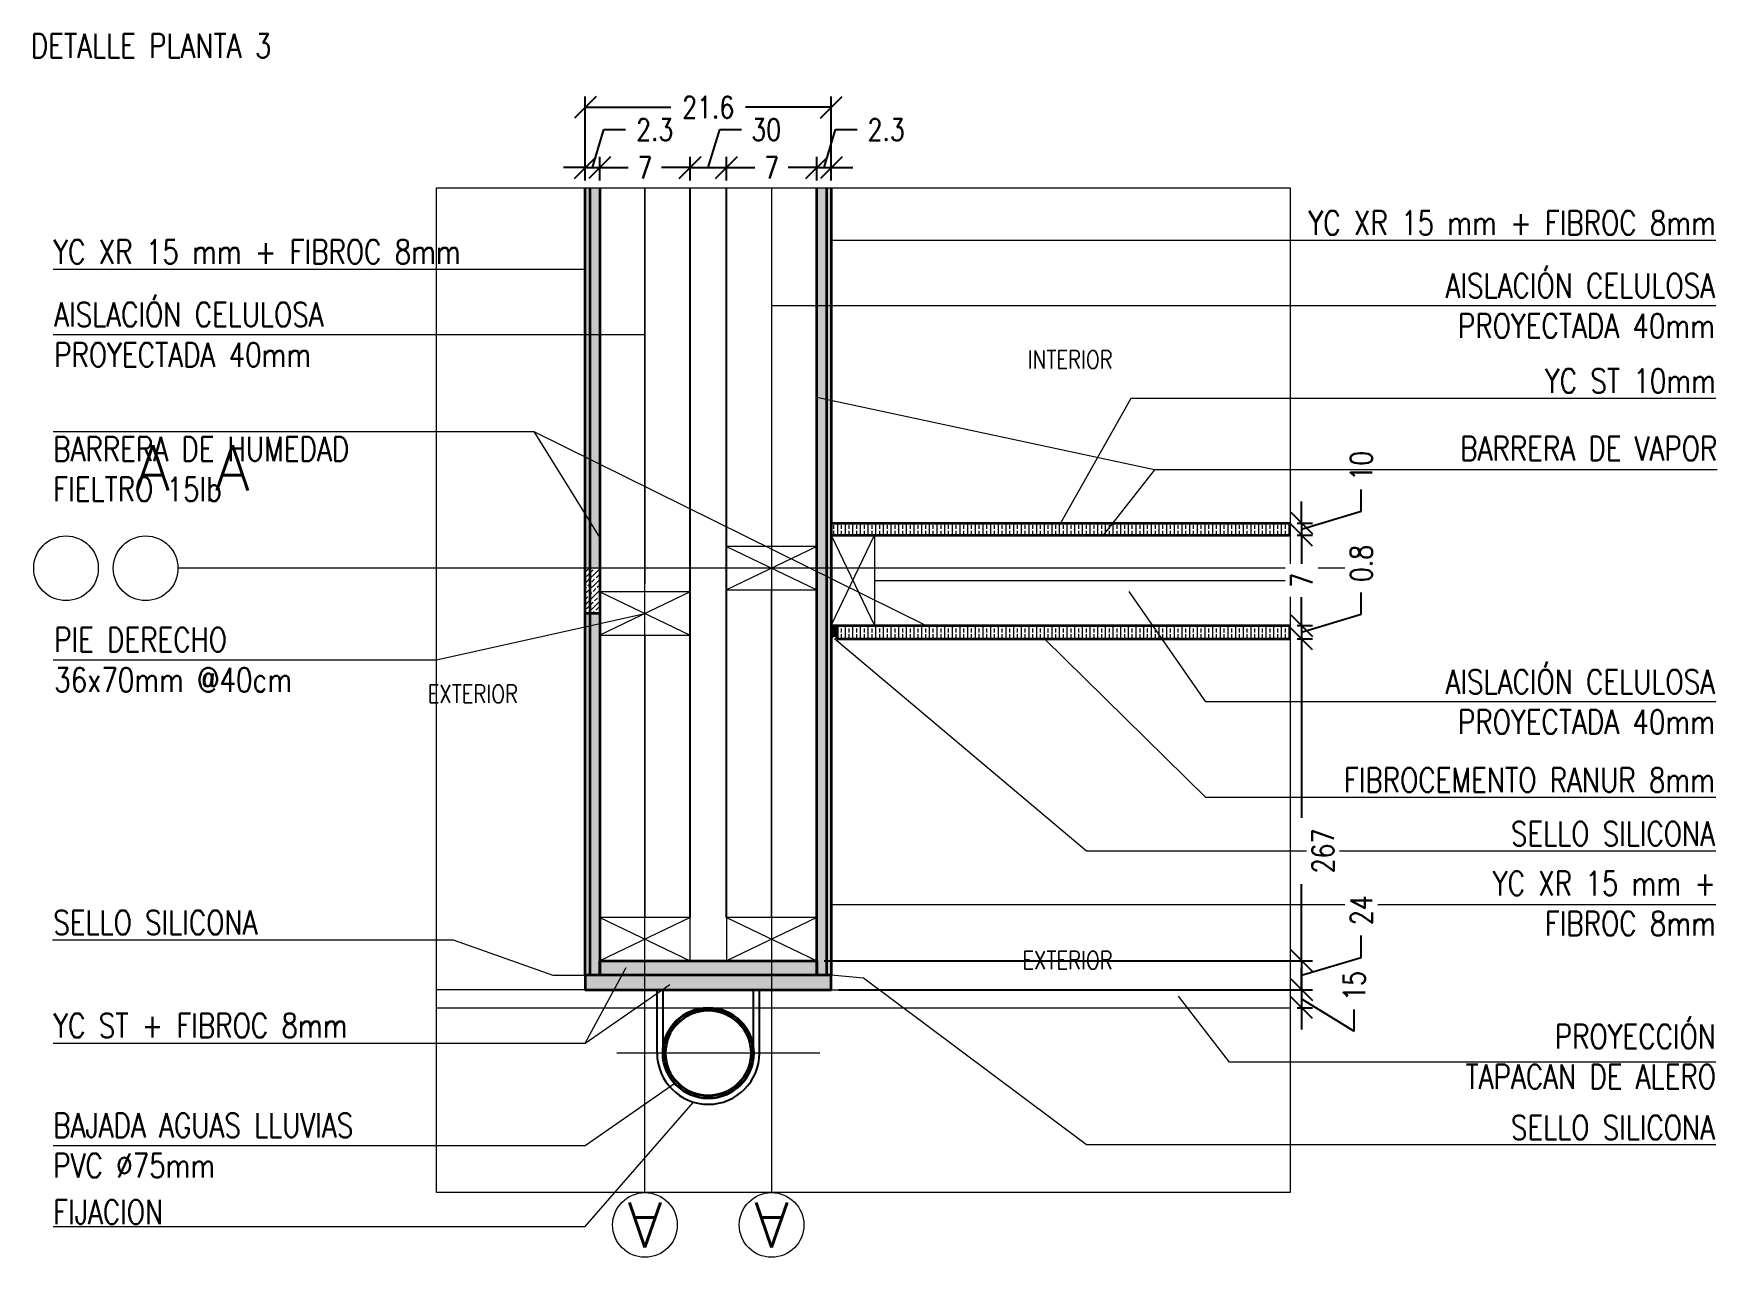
# Model space of a CAD drawing. Header units: metres. Extents: x -2 to 612, y -64 to 156.
# Drawn here: x 501.758 to 503.154, y -1.184 to -0.17 of the extents above; entities that cross this region are included whole.
import ezdxf
from ezdxf.enums import TextEntityAlignment as Align

# ---------------------------------------------------------------- set-up
doc = ezdxf.new("R2010")
doc.units = ezdxf.units.M
doc.header["$LTSCALE"] = 5
doc.header["$MEASUREMENT"] = 0
doc.layers.get('0').update_dxf_attribs({"color": 30})
doc.layers.get('DEFPOINTS').update_dxf_attribs({"color": 210})
doc.layers.add('_AUX', color=210, linetype='Continuous', lineweight=18, plot=False)
for name, color, linetype, lineweight in [('A-ANNO-DIMS', 3, 'Continuous', 18), ('A-ANNO-SYMB', 3, 'Continuous', 18), ('A-ANNO-TEXT', 3, 'Continuous', 18), ('A-DETL-PATT', 8, 'Continuous', 18), ('A-ELEV-IDEN', 3, 'Continuous', 18), ('A-ELEV-MBE2', 4, 'Continuous', 25), ('A-SECT-MCUT', 7, 'Continuous', 35), ('A-WALL-PATT', 8, 'Continuous', 18), ('A-WALL-STUD', 3, 'Continuous', 18)]:
    doc.layers.add(name, color=color, linetype=linetype, lineweight=lineweight)
doc.styles.add('E-ROMANS', font='romans.shx', dxfattribs={"width": 0.8})
doc.dimstyles.new('E-0010_TICK_18', dxfattribs={"dimscale": 0.001, "dimtxt": 18, "dimasz": 18, "dimexe": 9, "dimexo": 6, "dimgap": 9, "dimtad": 0, "dimdec": 0, "dimlfac": 1000, "dimzin": 0, "dimdsep": 46, "dimtxsty": 'E-ROMANS', "dimblk": 'OBLIQUE', "dimcen": 9, "dimclrd": 256, "dimclre": 256, "dimclrt": 256, "dimadec": 0, "dimazin": 0, "dimtfac": 1, "dimtdec": 0, "dimtmove": 1, "dimatfit": 3, "dimldrblk": 'OPEN90', "dimfxl": 1, "dimtfill": 1, "dimtolj": 1, "dimtzin": 0, "dimarcsym": 0})
pattern_1 = [(90, (1e-12, -3.4855864), (-0.00635, 4e-19), []), (90, (-0.003175, -3.4855864), (-0.00635, 4e-19), [0.003175, -0.0015875])]

# ---------------------------------------------------------------- blocks, each defined once
blk = doc.blocks.new('_Oblique')
at = {"color": 0, "linetype": 'ByBlock', "lineweight": -2}
blk.add_line((-0.5, -0.5), (0.5, 0.5), dxfattribs=at)
blk = doc.blocks.new('*D984')
at = {"layer": 'A-ANNO-DIMS', "lineweight": -2, "transparency": 16777216}
for p, q in [((502.8096, -0.5756), (502.8096, -0.5576)), ((502.8591, -0.5657), (502.8591, -0.5477)), ((502.8096, -0.5806), (502.8591, -0.5657)), ((502.806, -0.5756), (502.8186, -0.5756)), ((502.806, -0.5856), (502.8186, -0.5856)), ((502.8096, -0.5756), (502.8096, -0.5856)), ((502.8096, -0.5756), (502.8096, -0.5856)), ((502.8096, -0.5856), (502.8096, -0.6036))]:
    blk.add_line(p, q, dxfattribs=at)
at = {"layer": 'DEFPOINTS', "color": 0, "transparency": 16777216}
for p in [(502.8, -0.5756), (502.8, -0.5856), (502.8096, -0.5856)]:
    blk.add_point(p, dxfattribs=at)
at = {"layer": 'A-ANNO-DIMS', "lineweight": -2, "transparency": 16777216, "xscale": 0.018, "yscale": 0.018, "zscale": 0.018}
for p, rotation in [((502.8096, -0.5756), 270), ((502.8096, -0.5856), 90)]:
    blk.add_blockref('_Oblique', p, dxfattribs=dict(at, rotation=rotation))
at = {"layer": 'A-ANNO-DIMS', "transparency": 16777216, "insert": (502.8591, -0.5281), "char_height": 0.018, "attachment_point": 5, "rotation": 90, "style": 'E-ROMANS', "bg_fill": 3, "box_fill_scale": 1.25, "bg_fill_color": 256, "bg_fill_true_color": 13158600, "bg_fill_transparency": 0}
blk.add_mtext('\\A1;10', dxfattribs=at)
blk = doc.blocks.new('_Open90')
at = {"color": 0, "linetype": 'ByBlock', "lineweight": -2}
for p, q in [((0, 0), (-1, 0)), ((-0.5, 0.5), (0, 0)), ((0, 0), (-0.5, -0.5))]:
    blk.add_line(p, q, dxfattribs=at)
blk = doc.blocks.new('*D985')
at = {"layer": 'A-ANNO-DIMS', "lineweight": -2, "transparency": 16777216}
for p, q in [((502.806, -0.5856), (502.8186, -0.5856)), ((502.8096, -0.5856), (502.8096, -0.6093)), ((502.8096, -0.6606), (502.8096, -0.6369)), ((502.806, -0.6606), (502.8186, -0.6606))]:
    blk.add_line(p, q, dxfattribs=at)
at = {"layer": 'DEFPOINTS', "color": 0, "transparency": 16777216}
for p in [(502.8, -0.5856), (502.8, -0.6606), (502.8096, -0.6606)]:
    blk.add_point(p, dxfattribs=at)
at = {"layer": 'A-ANNO-DIMS', "lineweight": -2, "transparency": 16777216, "xscale": 0.018, "yscale": 0.018, "zscale": 0.018}
for p, rotation in [((502.8096, -0.5856), 90), ((502.8096, -0.6606), 270)]:
    blk.add_blockref('_Oblique', p, dxfattribs=dict(at, rotation=rotation))
at = {"layer": 'A-ANNO-DIMS', "transparency": 16777216, "insert": (502.8096, -0.6231), "char_height": 0.018, "attachment_point": 5, "rotation": 90, "style": 'E-ROMANS', "bg_fill": 3, "box_fill_scale": 1.25, "bg_fill_color": 256, "bg_fill_true_color": 13158600, "bg_fill_transparency": 0}
blk.add_mtext('\\A1;7', dxfattribs=at)
blk = doc.blocks.new('*D986')
at = {"layer": 'A-ANNO-DIMS', "lineweight": -2, "transparency": 16777216}
for p, q in [((502.8591, -0.6512), (502.8591, -0.6332)), ((502.8096, -0.6606), (502.8096, -0.6426)), ((502.8096, -0.6661), (502.8591, -0.6512)), ((502.806, -0.6606), (502.8186, -0.6606)), ((502.8096, -0.6606), (502.8096, -0.6716)), ((502.8096, -0.6606), (502.8096, -0.6716)), ((502.806, -0.6716), (502.8186, -0.6716)), ((502.8096, -0.6716), (502.8096, -0.6896))]:
    blk.add_line(p, q, dxfattribs=at)
at = {"layer": 'DEFPOINTS', "color": 0, "transparency": 16777216}
for p in [(502.8, -0.6606), (502.8, -0.6716), (502.8096, -0.6716)]:
    blk.add_point(p, dxfattribs=at)
at = {"layer": 'A-ANNO-DIMS', "lineweight": -2, "transparency": 16777216, "xscale": 0.018, "yscale": 0.018, "zscale": 0.018}
for p, rotation in [((502.8096, -0.6606), 270), ((502.8096, -0.6716), 90)]:
    blk.add_blockref('_Oblique', p, dxfattribs=dict(at, rotation=rotation))
at = {"layer": 'A-ANNO-DIMS', "transparency": 16777216, "insert": (502.8591, -0.6091), "char_height": 0.018, "attachment_point": 5, "rotation": 90, "style": 'E-ROMANS', "bg_fill": 3, "box_fill_scale": 1.25, "bg_fill_color": 256, "bg_fill_true_color": 13158600, "bg_fill_transparency": 0}
blk.add_mtext('\\A1;0.8', dxfattribs=at)
blk = doc.blocks.new('*D987')
at = {"layer": 'A-ANNO-DIMS', "lineweight": -2, "transparency": 16777216}
for p, q in [((502.806, -0.6716), (502.8186, -0.6716)), ((502.8096, -0.6716), (502.8096, -0.82)), ((502.8096, -0.9385), (502.8096, -0.875)), ((502.4134, -0.9385), (502.8186, -0.9385))]:
    blk.add_line(p, q, dxfattribs=at)
at = {"layer": 'DEFPOINTS', "color": 0, "transparency": 16777216}
for p in [(502.8, -0.6716), (502.4074, -0.9385), (502.8096, -0.9385)]:
    blk.add_point(p, dxfattribs=at)
at = {"layer": 'A-ANNO-DIMS', "lineweight": -2, "transparency": 16777216, "xscale": 0.018, "yscale": 0.018, "zscale": 0.018}
for p, rotation in [((502.8096, -0.6716), 90), ((502.8096, -0.9385), 270)]:
    blk.add_blockref('_Oblique', p, dxfattribs=dict(at, rotation=rotation))
at = {"layer": 'A-ANNO-DIMS', "transparency": 16777216, "insert": (502.8273, -0.8475), "char_height": 0.018, "attachment_point": 5, "rotation": 90, "style": 'E-ROMANS', "bg_fill": 3, "box_fill_scale": 1.25, "bg_fill_color": 256, "bg_fill_true_color": 13158600, "bg_fill_transparency": 0}
blk.add_mtext('\\A1;267', dxfattribs=at)
blk = doc.blocks.new('*D988')
at = {"layer": 'A-ANNO-DIMS', "lineweight": -2, "transparency": 16777216}
for p, q in [((502.8591, -0.9357), (502.8591, -0.9177)), ((502.8096, -0.9505), (502.8591, -0.9357)), ((502.4134, -0.9385), (502.8186, -0.9385)), ((502.8096, -0.9385), (502.8096, -0.9625)), ((502.4254, -0.9625), (502.8186, -0.9625))]:
    blk.add_line(p, q, dxfattribs=at)
at = {"layer": 'DEFPOINTS', "color": 0, "transparency": 16777216}
for p in [(502.4074, -0.9385), (502.4194, -0.9625), (502.8096, -0.9625)]:
    blk.add_point(p, dxfattribs=at)
at = {"layer": 'A-ANNO-DIMS', "lineweight": -2, "transparency": 16777216, "xscale": 0.018, "yscale": 0.018, "zscale": 0.018}
for p, rotation in [((502.8096, -0.9385), 90), ((502.8096, -0.9625), 270)]:
    blk.add_blockref('_Oblique', p, dxfattribs=dict(at, rotation=rotation))
at = {"layer": 'A-ANNO-DIMS', "transparency": 16777216, "insert": (502.8591, -0.8967), "char_height": 0.018, "attachment_point": 5, "rotation": 90, "style": 'E-ROMANS', "bg_fill": 3, "box_fill_scale": 1.25, "bg_fill_color": 256, "bg_fill_true_color": 13158600, "bg_fill_transparency": 0}
blk.add_mtext('\\A1;24', dxfattribs=at)
blk = doc.blocks.new('*D989')
at = {"layer": 'A-ANNO-DIMS', "lineweight": -2, "transparency": 16777216}
for p, q in [((502.8096, -0.9625), (502.8096, -0.9445)), ((502.4254, -0.9625), (502.8186, -0.9625)), ((502.8096, -0.9625), (502.8096, -0.9775)), ((502.8096, -0.9625), (502.8096, -0.9775)), ((502.806, -0.9775), (502.8186, -0.9775)), ((502.8096, -0.97), (502.8533, -0.997)), ((502.8096, -0.9775), (502.8096, -0.9955)), ((502.8533, -0.997), (502.8533, -0.979))]:
    blk.add_line(p, q, dxfattribs=at)
at = {"layer": 'DEFPOINTS', "color": 0, "transparency": 16777216}
for p in [(502.4194, -0.9625), (502.8, -0.9775), (502.8096, -0.9775)]:
    blk.add_point(p, dxfattribs=at)
at = {"layer": 'A-ANNO-DIMS', "lineweight": -2, "transparency": 16777216, "xscale": 0.018, "yscale": 0.018, "zscale": 0.018}
for p, rotation in [((502.8096, -0.9625), 270), ((502.8096, -0.9775), 90)]:
    blk.add_blockref('_Oblique', p, dxfattribs=dict(at, rotation=rotation))
at = {"layer": 'A-ANNO-DIMS', "transparency": 16777216, "insert": (502.8533, -0.9594), "char_height": 0.018, "attachment_point": 5, "rotation": 90, "style": 'E-ROMANS', "bg_fill": 3, "box_fill_scale": 1.25, "bg_fill_color": 256, "bg_fill_true_color": 13158600, "bg_fill_transparency": 0}
blk.add_mtext('\\A1;15', dxfattribs=at)
blk = doc.blocks.new('*D32')
at = {"layer": 'A-ANNO-DIMS', "lineweight": -2, "transparency": 16777216}
for p, q in [((502.2213, -0.2808), (502.2308, -0.2493)), ((502.2308, -0.2493), (502.2488, -0.2493)), ((502.2153, -0.2915), (502.2153, -0.2718)), ((502.2273, -0.2915), (502.2273, -0.2718)), ((502.2153, -0.2808), (502.1973, -0.2808)), ((502.2153, -0.2808), (502.2273, -0.2808)), ((502.2153, -0.2808), (502.2273, -0.2808)), ((502.2273, -0.2808), (502.2453, -0.2808))]:
    blk.add_line(p, q, dxfattribs=at)
at = {"layer": 'DEFPOINTS', "color": 0, "transparency": 16777216}
for p in [(502.2273, -0.2808), (502.2153, -0.2975), (502.2273, -0.2975)]:
    blk.add_point(p, dxfattribs=at)
at = {"layer": 'A-ANNO-DIMS', "lineweight": -2, "transparency": 16777216, "xscale": 0.018, "yscale": 0.018, "zscale": 0.018}
blk.add_blockref('_Oblique', (502.2153, -0.2808), dxfattribs=at)
at = {"layer": 'A-ANNO-DIMS', "lineweight": -2, "transparency": 16777216, "xscale": 0.018, "yscale": 0.018, "zscale": 0.018, "rotation": 180}
blk.add_blockref('_Oblique', (502.2273, -0.2808), dxfattribs=at)
at = {"layer": 'A-ANNO-DIMS', "transparency": 16777216, "insert": (502.2729, -0.2493), "char_height": 0.018, "attachment_point": 5, "style": 'E-ROMANS', "bg_fill": 3, "box_fill_scale": 1.25, "bg_fill_color": 256, "bg_fill_true_color": 13158600, "bg_fill_transparency": 0}
blk.add_mtext('\\A1;2.3', dxfattribs=at)
blk = doc.blocks.new('*D990')
at = {"layer": 'A-ANNO-DIMS', "lineweight": -2, "transparency": 16777216}
for p, q in [((502.2273, -0.2915), (502.2273, -0.2718)), ((502.3023, -0.2915), (502.3023, -0.2718)), ((502.2273, -0.2808), (502.251, -0.2808)), ((502.3023, -0.2808), (502.2786, -0.2808))]:
    blk.add_line(p, q, dxfattribs=at)
at = {"layer": 'DEFPOINTS', "color": 0, "transparency": 16777216}
for p in [(502.3023, -0.2808), (502.2273, -0.2975), (502.3023, -0.2975)]:
    blk.add_point(p, dxfattribs=at)
at = {"layer": 'A-ANNO-DIMS', "lineweight": -2, "transparency": 16777216, "xscale": 0.018, "yscale": 0.018, "zscale": 0.018, "rotation": 180}
blk.add_blockref('_Oblique', (502.2273, -0.2808), dxfattribs=at)
at = {"layer": 'A-ANNO-DIMS', "lineweight": -2, "transparency": 16777216, "xscale": 0.018, "yscale": 0.018, "zscale": 0.018}
blk.add_blockref('_Oblique', (502.3023, -0.2808), dxfattribs=at)
at = {"layer": 'A-ANNO-DIMS', "transparency": 16777216, "insert": (502.2648, -0.2808), "char_height": 0.018, "attachment_point": 5, "style": 'E-ROMANS', "bg_fill": 3, "box_fill_scale": 1.25, "bg_fill_color": 256, "bg_fill_true_color": 13158600, "bg_fill_transparency": 0}
blk.add_mtext('\\A1;7', dxfattribs=at)
blk = doc.blocks.new('*D991')
at = {"layer": 'A-ANNO-DIMS', "lineweight": -2, "transparency": 16777216}
for p, q in [((502.3173, -0.2808), (502.3268, -0.2493)), ((502.3268, -0.2493), (502.3448, -0.2493)), ((502.3023, -0.2915), (502.3023, -0.2718)), ((502.3324, -0.2915), (502.3324, -0.2718)), ((502.3023, -0.2808), (502.3324, -0.2808))]:
    blk.add_line(p, q, dxfattribs=at)
at = {"layer": 'DEFPOINTS', "color": 0, "transparency": 16777216}
for p in [(502.3324, -0.2808), (502.3023, -0.2975), (502.3324, -0.2975)]:
    blk.add_point(p, dxfattribs=at)
at = {"layer": 'A-ANNO-DIMS', "lineweight": -2, "transparency": 16777216, "xscale": 0.018, "yscale": 0.018, "zscale": 0.018, "rotation": 180}
blk.add_blockref('_Oblique', (502.3023, -0.2808), dxfattribs=at)
at = {"layer": 'A-ANNO-DIMS', "lineweight": -2, "transparency": 16777216, "xscale": 0.018, "yscale": 0.018, "zscale": 0.018}
blk.add_blockref('_Oblique', (502.3324, -0.2808), dxfattribs=at)
at = {"layer": 'A-ANNO-DIMS', "transparency": 16777216, "insert": (502.3654, -0.2493), "char_height": 0.018, "attachment_point": 5, "style": 'E-ROMANS', "bg_fill": 3, "box_fill_scale": 1.25, "bg_fill_color": 256, "bg_fill_true_color": 13158600, "bg_fill_transparency": 0}
blk.add_mtext('\\A1;30', dxfattribs=at)
blk = doc.blocks.new('*D33')
at = {"layer": 'A-ANNO-DIMS', "lineweight": -2, "transparency": 16777216}
for p, q in [((502.3324, -0.2915), (502.3324, -0.2718)), ((502.4074, -0.2915), (502.4074, -0.2718)), ((502.3324, -0.2808), (502.3561, -0.2808)), ((502.4074, -0.2808), (502.3837, -0.2808))]:
    blk.add_line(p, q, dxfattribs=at)
at = {"layer": 'DEFPOINTS', "color": 0, "transparency": 16777216}
for p in [(502.4074, -0.2808), (502.3324, -0.2975), (502.4074, -0.2975)]:
    blk.add_point(p, dxfattribs=at)
at = {"layer": 'A-ANNO-DIMS', "lineweight": -2, "transparency": 16777216, "xscale": 0.018, "yscale": 0.018, "zscale": 0.018, "rotation": 180}
blk.add_blockref('_Oblique', (502.3324, -0.2808), dxfattribs=at)
at = {"layer": 'A-ANNO-DIMS', "lineweight": -2, "transparency": 16777216, "xscale": 0.018, "yscale": 0.018, "zscale": 0.018}
blk.add_blockref('_Oblique', (502.4074, -0.2808), dxfattribs=at)
at = {"layer": 'A-ANNO-DIMS', "transparency": 16777216, "insert": (502.3699, -0.2808), "char_height": 0.018, "attachment_point": 5, "style": 'E-ROMANS', "bg_fill": 3, "box_fill_scale": 1.25, "bg_fill_color": 256, "bg_fill_true_color": 13158600, "bg_fill_transparency": 0}
blk.add_mtext('\\A1;7', dxfattribs=at)
blk = doc.blocks.new('*D34')
at = {"layer": 'A-ANNO-DIMS', "lineweight": -2, "transparency": 16777216}
for p, q in [((502.4134, -0.2808), (502.4228, -0.2493)), ((502.4228, -0.2493), (502.4408, -0.2493)), ((502.4074, -0.2915), (502.4074, -0.2718)), ((502.4194, -0.2915), (502.4194, -0.2718)), ((502.4074, -0.2808), (502.3894, -0.2808)), ((502.4074, -0.2808), (502.4194, -0.2808)), ((502.4074, -0.2808), (502.4194, -0.2808)), ((502.4194, -0.2808), (502.4374, -0.2808))]:
    blk.add_line(p, q, dxfattribs=at)
at = {"layer": 'DEFPOINTS', "color": 0, "transparency": 16777216}
for p in [(502.4194, -0.2808), (502.4074, -0.2975), (502.4194, -0.2975)]:
    blk.add_point(p, dxfattribs=at)
at = {"layer": 'A-ANNO-DIMS', "lineweight": -2, "transparency": 16777216, "xscale": 0.018, "yscale": 0.018, "zscale": 0.018}
blk.add_blockref('_Oblique', (502.4074, -0.2808), dxfattribs=at)
at = {"layer": 'A-ANNO-DIMS', "lineweight": -2, "transparency": 16777216, "xscale": 0.018, "yscale": 0.018, "zscale": 0.018, "rotation": 180}
blk.add_blockref('_Oblique', (502.4194, -0.2808), dxfattribs=at)
at = {"layer": 'A-ANNO-DIMS', "transparency": 16777216, "insert": (502.4649, -0.2493), "char_height": 0.018, "attachment_point": 5, "style": 'E-ROMANS', "bg_fill": 3, "box_fill_scale": 1.25, "bg_fill_color": 256, "bg_fill_true_color": 13158600, "bg_fill_transparency": 0}
blk.add_mtext('\\A1;2.3', dxfattribs=at)
blk = doc.blocks.new('*D35')
at = {"layer": 'A-ANNO-DIMS', "lineweight": -2, "transparency": 16777216}
for p, q in [((502.2153, -0.2915), (502.2153, -0.2217)), ((502.4194, -0.2915), (502.4194, -0.2217)), ((502.2153, -0.2307), (502.2864, -0.2307)), ((502.4194, -0.2307), (502.3483, -0.2307))]:
    blk.add_line(p, q, dxfattribs=at)
at = {"layer": 'DEFPOINTS', "color": 0, "transparency": 16777216}
for p in [(502.4194, -0.2307), (502.2153, -0.2975), (502.4194, -0.2975)]:
    blk.add_point(p, dxfattribs=at)
at = {"layer": 'A-ANNO-DIMS', "lineweight": -2, "transparency": 16777216, "xscale": 0.018, "yscale": 0.018, "zscale": 0.018, "rotation": 180}
blk.add_blockref('_Oblique', (502.2153, -0.2307), dxfattribs=at)
at = {"layer": 'A-ANNO-DIMS', "lineweight": -2, "transparency": 16777216, "xscale": 0.018, "yscale": 0.018, "zscale": 0.018}
blk.add_blockref('_Oblique', (502.4194, -0.2307), dxfattribs=at)
at = {"layer": 'A-ANNO-DIMS', "transparency": 16777216, "insert": (502.3173, -0.2307), "char_height": 0.018, "attachment_point": 5, "style": 'E-ROMANS', "bg_fill": 3, "box_fill_scale": 1.25, "bg_fill_color": 256, "bg_fill_true_color": 13158600, "bg_fill_transparency": 0}
blk.add_mtext('\\A1;21.6', dxfattribs=at)

msp = doc.modelspace()

# ---------------------------------------------------------------- hatches: boundary and pattern name
at = {"layer": 'A-DETL-PATT'}
h = msp.add_hatch(dxfattribs=at)
h.set_pattern_fill('BRASS', color=256, scale=0.001, angle=45, style=0)
h.set_pattern_definition([(45, (0, -3.475584), (-0.00449012806, 0.00449012806), []), (45, (-0.002245, -3.473339), (-0.00449012806, 0.00449012806), [0.003175, -0.0015875])])
h.paths.add_polyline_path([(502.22731, -0.61305), (502.21531, -0.61305), (502.21531, -0.65055), (502.22731, -0.65055)])

# ---------------------------------------------------------------- linework, layer by layer
at = {"layer": '_AUX'}
msp.add_lwpolyline([(502.09188, -0.29745), (502.79996, -0.29745), (502.79996, -1.1308), (502.09188, -1.1308)], close=True, dxfattribs=at)
msp.add_lwpolyline([(502.41, -1.01505), (502.24148, -1.01505)], dxfattribs=at)
at = {"layer": 'A-ANNO-SYMB', "ltscale": 10}
for p, q in [((502.26481, -1.1308), (502.26481, -0.29745)), ((502.36985, -0.29745), (502.36985, -1.1308)), ((502.86286, -0.61305), (501.87736, -0.61305))]:
    msp.add_line(p, q, dxfattribs=at)
at = {"layer": 'A-ANNO-SYMB'}
for centre in [(501.7845, -0.61305), (501.85055, -0.61305), (502.26481, -1.15761), (502.36985, -1.15761)]:
    msp.add_circle(centre, 0.02682, dxfattribs=at)
at = {"layer": 'A-ANNO-TEXT'}
for p, q in [((502.68748, -0.53147), (502.40735, -0.4715)), ((502.17264, -0.49958), (502.22731, -0.58775))]:
    msp.add_line(p, q, dxfattribs=at)
for points in [[(503.15333, -0.34121), (502.80771, -0.34121), (502.41935, -0.34121)], [(501.77395, -0.36513), (502.09188, -0.36513), (502.21531, -0.36513)], [(503.15333, -0.39538), (502.80771, -0.39538), (502.36985, -0.39538)], [(501.77395, -0.4193), (502.09188, -0.4193), (502.26481, -0.4193)], [(502.66803, -0.47224), (502.60966, -0.57555)], [(503.15333, -0.47224), (502.80771, -0.47224), (502.66803, -0.47224)], [(501.77395, -0.49958), (502.09188, -0.49958), (502.17264, -0.49958)], [(502.68748, -0.53147), (502.64495, -0.58555)], [(502.73005, -0.7238), (502.66638, -0.63243)], [(501.77395, -0.68893), (502.09188, -0.68893), (502.26481, -0.65056)], [(502.631, -0.84752), (502.42195, -0.67155)], [(502.73005, -0.80304), (502.59617, -0.67155)], [(503.15333, -0.7238), (502.80771, -0.7238), (502.73005, -0.7238)], [(503.15333, -0.80304), (502.80771, -0.80304), (502.73005, -0.80304)], [(503.15333, -0.84752), (502.80771, -0.84752), (502.631, -0.84752)], [(503.15333, -0.89208), (502.80771, -0.89208), (502.41935, -0.89208)], [(501.77326, -0.92128), (501.82696, -0.92128), (502.10576, -0.92128)], [(502.10576, -0.92128), (502.18852, -0.95055), (502.21531, -0.95055)], [(502.21531, -1.00675), (502.2492, -0.94411)], [(502.21531, -1.00675), (502.28532, -0.95809)], [(502.7497, -1.0225), (502.70752, -0.96774)], [(501.77395, -1.00675), (502.09188, -1.00675), (502.21531, -1.00675)], [(503.15333, -1.0225), (502.80771, -1.0225), (502.7497, -1.0225)], [(502.21531, -1.09167), (502.28946, -1.04014)], [(502.21531, -1.15887), (502.30505, -1.05573)], [(501.77395, -1.09167), (502.09188, -1.09167), (502.21531, -1.09167)], [(503.15333, -1.09123), (502.80771, -1.09123), (502.631, -1.09123)], [(501.77395, -1.15887), (502.09188, -1.15887), (502.21531, -1.15887)]]:
    msp.add_lwpolyline(points, dxfattribs=at)
at = {"layer": 'A-ELEV-IDEN', "ltscale": 10}
for points in [[(502.21531, -0.96255), (502.09188, -0.96255)], [(502.41935, -0.96255), (502.79996, -0.96255)], [(502.09188, -0.97755), (502.79996, -0.97755)]]:
    msp.add_lwpolyline(points, dxfattribs=at)
at = {"layer": 'A-ELEV-MBE2'}
for p, q in [((502.30231, -0.90255), (502.30231, -0.29745)), ((502.33235, -0.90255), (502.33235, -0.29745)), ((502.33235, -0.90256), (502.33235, -0.29745))]:
    msp.add_line(p, q, dxfattribs=at)
for points in [[(502.27483, -1.01505), (502.27483, -0.96255)], [(502.27983, -1.01505), (502.27983, -0.96255)], [(502.35483, -1.01505), (502.35483, -0.96255)], [(502.35983, -1.01505), (502.35983, -0.96255)]]:
    msp.add_lwpolyline(points, dxfattribs=at)
msp.add_arc((502.31733, -1.01505), 0.0425, 180, 0, dxfattribs=at)
at = {"layer": 'A-SECT-MCUT'}
for p, q in [((502.21531, -0.95055), (502.21531, -0.29745)), ((502.21931, -0.95055), (502.21931, -0.29745)), ((502.22731, -0.29745), (502.22731, -0.95055)), ((502.40735, -0.95055), (502.40735, -0.29745)), ((502.41535, -0.29745), (502.41535, -0.95055)), ((502.41935, -0.29745), (502.41935, -0.95055)), ((502.22731, -0.95055), (502.21531, -0.95055)), ((502.41935, -0.95055), (502.40735, -0.95055))]:
    msp.add_line(p, q, dxfattribs=at)
for points in [[(502.41935, -0.57555), (502.79996, -0.57555)], [(502.41935, -0.58555), (502.79996, -0.58555)], [(502.22731, -0.65055), (502.21531, -0.65055)], [(502.41935, -0.66055), (502.79996, -0.66055)], [(502.42435, -0.66055), (502.42435, -0.67155)], [(502.42435, -0.67155), (502.79996, -0.67155)], [(502.21531, -0.95055), (502.21531, -0.96255), (502.41935, -0.96255), (502.41935, -0.95055)]]:
    msp.add_lwpolyline(points, dxfattribs=at)
msp.add_lwpolyline([(502.22731, -0.93855), (502.40735, -0.93855), (502.40735, -0.95055), (502.22731, -0.95055)], close=True, dxfattribs=at)
for radius in [0.0375, 0.0355]:
    msp.add_circle((502.31733, -1.01505), radius, dxfattribs=at)
at = {"layer": 'A-WALL-PATT', "ltscale": 0.1}
for p, q in [((502.26481, -0.29745), (502.26481, -0.62556)), ((502.36985, -0.29745), (502.36985, -0.58805)), ((502.45535, -0.62305), (502.79996, -0.62305)), ((502.36985, -0.90255), (502.36985, -0.63105)), ((502.26481, -0.66856), (502.26481, -0.90255))]:
    msp.add_line(p, q, dxfattribs=at)
at = {"layer": 'A-WALL-STUD'}
for p, q in [((502.40735, -0.59505), (502.33235, -0.63105)), ((502.33235, -0.59505), (502.40735, -0.63105)), ((502.30231, -0.63256), (502.22731, -0.66856)), ((502.22731, -0.63256), (502.30231, -0.66856)), ((502.30231, -0.90255), (502.22731, -0.93855)), ((502.22731, -0.90255), (502.30231, -0.93855))]:
    msp.add_line(p, q, dxfattribs=at)
for points in [[(502.40735, -0.59505), (502.33235, -0.59505), (502.33235, -0.63105), (502.40735, -0.63105)], [(502.30231, -0.63256), (502.22731, -0.63256), (502.22731, -0.66856), (502.30231, -0.66856)], [(502.30231, -0.90255), (502.22731, -0.90255), (502.22731, -0.93855), (502.30231, -0.93855)]]:
    msp.add_lwpolyline(points, close=True, dxfattribs=at)

# ---------------------------------------------------------------- texts
at = {"layer": 'A-ANNO-TEXT', "style": 'E-ROMANS'}
for s, insert, char_height, attachment_point in [('DETALLE PLANTA 3', (501.75539, -0.17974), 0.02, 4), ('YC XR 15 mm + FIBROC 8mm', (503.15333, -0.33663), 0.02, 9), ('YC XR 15 mm + FIBROC 8mm', (501.77395, -0.36056), 0.02, 7), ('AISLACIÓN CELULOSA\\PPROYECTADA 40mm', (503.15258, -0.39538), 0.02, 6), ('AISLACIÓN CELULOSA\\PPROYECTADA 40mm', (501.7747, -0.4193), 0.02, 4), ('INTERIOR', (502.65287, -0.4475), 0.015, 9), ('YC ST 10mm', (503.15333, -0.46767), 0.02, 9), ('BARRERA DE HUMEDAD\\PFIELTRO 15lb', (501.77395, -0.50416), 0.02, 1), ('BARRERA DE VAPOR', (503.15446, -0.50368), 0.02, 3), ('PIE DERECHO\\P36x70mm @40cm', (501.7747, -0.68893), 0.02, 4), ('AISLACIÓN CELULOSA\\PPROYECTADA 40mm', (503.15258, -0.7238), 0.02, 6), ('EXTERIOR', (502.15958, -0.72473), 0.015, 9), ('FIBROCEMENTO RANUR 8mm', (503.15258, -0.78861), 0.02, 6), ('SELLO SILICONA', (503.15258, -0.83308), 0.02, 6), ('YC XR 15 mm + \\PFIBROC 8mm', (503.15333, -0.9176), 0.02, 9), ('SELLO SILICONA', (501.774, -0.90685), 0.02, 4), ('EXTERIOR', (502.65287, -0.94554), 0.015, 9), ('YC ST + FIBROC 8mm', (501.77395, -1.00218), 0.02, 7), ('PROYECCIÓN\\PTAPACAN DE ALERO', (503.15333, -1.01793), 0.02, 6), ('BAJADA AGUAS LLUVIAS\\PPVC %%C75mm', (501.77395, -1.09167), 0.02, 4), ('SELLO SILICONA', (503.15258, -1.0768), 0.02, 6), ('FIJACION', (501.77395, -1.15687), 0.02, 7)]:
    msp.add_mtext(s, dxfattribs=dict(at, insert=insert, char_height=char_height, attachment_point=attachment_point))
for p in [(501.85648, -0.52971), (501.92253, -0.52971)]:
    msp.add_attdef('A', text='0.00', height=0.0375, dxfattribs=at).set_placement(p, align=Align.MIDDLE_CENTER)
for p in [(502.26481, -1.15761), (502.36985, -1.15761)]:
    msp.add_attdef('A', text='0.00', height=0.0375, rotation=180, dxfattribs=at).set_placement(p, align=Align.MIDDLE_CENTER)

# ---------------------------------------------------------------- next in the draw order: dimensions: what is measured, and where the dimension line sits
at = {"layer": 'A-ANNO-DIMS'}
dim = msp.add_linear_dim(base=(502.22731, -0.28075), p1=(502.21531, -0.29745), p2=(502.22731, -0.29745), text='2.3', dimstyle='E-0010_TICK_18', dxfattribs=at)
dim.commit()
dim.dimension.update_dxf_attribs({"geometry": '*D32', "text_midpoint": (502.25776, -0.24925)})
dim = msp.add_linear_dim(base=(502.80957, -0.58555), p1=(502.79996, -0.57555), p2=(502.79996, -0.58555), angle=90, dimstyle='E-0010_TICK_18', dxfattribs=at)
dim.commit()
dim.dimension.update_dxf_attribs({"geometry": '*D984', "text_midpoint": (502.85907, -0.5387)})

# ---------------------------------------------------------------- next in the draw order: linework, layer by layer
at = {"layer": 'A-ANNO-TEXT'}
msp.add_lwpolyline([(503.15446, -0.53147), (502.82716, -0.53147), (502.68748, -0.53147)], dxfattribs=at)

# ---------------------------------------------------------------- next in the draw order: dimensions: what is measured, and where the dimension line sits
at = {"layer": 'A-ANNO-DIMS'}
dim = msp.add_linear_dim(base=(502.30231, -0.28075), p1=(502.22731, -0.29745), p2=(502.30231, -0.29745), text='7', dimstyle='E-0010_TICK_18', dxfattribs=at)
dim.commit()
dim.dimension.update_dxf_attribs({"geometry": '*D990', "text_midpoint": (502.26481, -0.28075)})
dim = msp.add_linear_dim(base=(502.80957, -0.66055), p1=(502.79996, -0.58555), p2=(502.79996, -0.66055), angle=90, text='7', dimstyle='E-0010_TICK_18', dxfattribs=at)
dim.commit()
dim.dimension.update_dxf_attribs({"geometry": '*D985', "text_midpoint": (502.80957, -0.62305)})

# ---------------------------------------------------------------- next in the draw order: dimensions: what is measured, and where the dimension line sits
dim = msp.add_linear_dim(base=(502.33235, -0.28075), p1=(502.30231, -0.29745), p2=(502.33235, -0.29745), dimstyle='E-0010_TICK_18', dxfattribs=at)
dim.commit()
dim.dimension.update_dxf_attribs({"geometry": '*D991', "text_midpoint": (502.35378, -0.24925)})
dim = msp.add_linear_dim(base=(502.80957, -0.67155), p1=(502.79996, -0.66055), p2=(502.79996, -0.67155), angle=90, text='0.8', dimstyle='E-0010_TICK_18', dxfattribs=at)
dim.commit()
dim.dimension.update_dxf_attribs({"geometry": '*D986', "text_midpoint": (502.85907, -0.6242)})

# ---------------------------------------------------------------- next in the draw order: hatches: boundary and pattern name
at = {"layer": 'A-DETL-PATT'}
h = msp.add_hatch(dxfattribs=at)
h.set_pattern_fill('BRASS', color=256, scale=0.001, angle=90, style=0)
h.set_pattern_definition(pattern_1)
h.paths.add_polyline_path([(502.79996, -0.57555), (502.41935, -0.57555), (502.41935, -0.58555), (502.79996, -0.58555)])

# ---------------------------------------------------------------- next in the draw order: dimensions: what is measured, and where the dimension line sits
at = {"layer": 'A-ANNO-DIMS'}
dim = msp.add_linear_dim(base=(502.40735, -0.28075), p1=(502.33235, -0.29745), p2=(502.40735, -0.29745), text='7', dimstyle='E-0010_TICK_18', dxfattribs=at)
dim.commit()
dim.dimension.update_dxf_attribs({"geometry": '*D33', "text_midpoint": (502.36985, -0.28075)})
dim = msp.add_linear_dim(base=(502.80957, -0.93855), p1=(502.79996, -0.67155), p2=(502.40735, -0.93855), angle=90, dimstyle='E-0010_TICK_18', dxfattribs=at)
dim.commit()
dim.dimension.update_dxf_attribs({"geometry": '*D987', "text_midpoint": (502.82735, -0.84752), "dimtype": 160})

# ---------------------------------------------------------------- next in the draw order: hatches: boundary and pattern name
at = {"layer": 'A-DETL-PATT'}
msp.add_hatch(color=256, dxfattribs=at).paths.add_polyline_path([(502.42435, -0.66055), (502.41935, -0.66055), (502.41935, -0.67155, -1), (502.42435, -0.67155)])
h = msp.add_hatch(dxfattribs=at)
h.set_pattern_fill('BRASS', color=256, scale=0.001, angle=90, style=0)
h.set_pattern_definition(pattern_1)
h.paths.add_polyline_path([(502.79996, -0.66055), (502.42435, -0.66055), (502.42435, -0.67155), (502.79996, -0.67155)])

# ---------------------------------------------------------------- next in the draw order: linework, layer by layer
at = {"layer": 'A-ANNO-TEXT'}
msp.add_line((502.17264, -0.49958), (502.49814, -0.66055), dxfattribs=at)
at = {"layer": 'A-SECT-MCUT'}
msp.add_arc((502.42185, -0.67155), 0.0025, 0, 180, dxfattribs=at)
at = {"layer": 'A-WALL-STUD'}
for p, q in [((502.41935, -0.66055), (502.45535, -0.58555)), ((502.41935, -0.58555), (502.45535, -0.66055))]:
    msp.add_line(p, q, dxfattribs=at)
msp.add_lwpolyline([(502.41935, -0.66055), (502.41935, -0.58555), (502.45535, -0.58555), (502.45535, -0.66055)], close=True, dxfattribs=at)

# ---------------------------------------------------------------- next in the draw order: dimensions: what is measured, and where the dimension line sits
at = {"layer": 'A-ANNO-DIMS'}
dim = msp.add_linear_dim(base=(502.41935, -0.28075), p1=(502.40735, -0.29745), p2=(502.41935, -0.29745), text='2.3', dimstyle='E-0010_TICK_18', dxfattribs=at)
dim.commit()
dim.dimension.update_dxf_attribs({"geometry": '*D34', "text_midpoint": (502.4498, -0.24925)})
dim = msp.add_linear_dim(base=(502.80957, -0.96255), p1=(502.40735, -0.93855), p2=(502.41935, -0.96255), angle=90, dimstyle='E-0010_TICK_18', dxfattribs=at)
dim.commit()
dim.dimension.update_dxf_attribs({"geometry": '*D988', "text_midpoint": (502.85907, -0.9087)})

# ---------------------------------------------------------------- next in the draw order: linework, layer by layer
at = {"layer": 'A-WALL-STUD'}
for p, q in [((502.40735, -0.90255), (502.33235, -0.93855)), ((502.33235, -0.90255), (502.40735, -0.93855))]:
    msp.add_line(p, q, dxfattribs=at)
msp.add_lwpolyline([(502.40735, -0.90255), (502.33235, -0.90255), (502.33235, -0.93855), (502.40735, -0.93855)], close=True, dxfattribs=at)

# ---------------------------------------------------------------- next in the draw order: dimensions: what is measured, and where the dimension line sits
at = {"layer": 'A-ANNO-DIMS'}
dim = msp.add_linear_dim(base=(502.41935, -0.23067), p1=(502.21531, -0.29745), p2=(502.41935, -0.29745), text='21.6', dimstyle='E-0010_TICK_18', dxfattribs=at)
dim.commit()
dim.dimension.update_dxf_attribs({"geometry": '*D35', "text_midpoint": (502.31733, -0.23067)})
dim = msp.add_linear_dim(base=(502.80957, -0.97755), p1=(502.41935, -0.96255), p2=(502.79996, -0.97755), angle=90, dimstyle='E-0010_TICK_18', dxfattribs=at)
dim.commit()
dim.dimension.update_dxf_attribs({"geometry": '*D989', "text_midpoint": (502.85326, -0.97005), "dimtype": 160})

# ---------------------------------------------------------------- next in the draw order: hatches: boundary and pattern name
at = {"layer": 'A-DETL-PATT'}
h = msp.add_hatch(dxfattribs=at)
h.set_pattern_fill('BRASS', color=256, scale=0.001, angle=45, style=0)
h.set_pattern_definition([(45, (1e-12, -3.4755864), (-0.00449012806, 0.00449012806), []), (45, (-0.002245, -3.4733414), (-0.00449012806, 0.00449012806), [0.003175, -0.0015875])])
h.paths.add_polyline_path([(502.41935, -0.29746), (502.40735, -0.29746), (502.40735, -0.61305), (502.41935, -0.61305)])
h.paths.add_polyline_path([(502.41935, -0.61305), (502.40735, -0.61305), (502.40735, -0.88855), (502.40735, -0.88855), (502.40735, -0.93855), (502.40735, -0.95055), (502.41935, -0.95055)])
h.paths.add_polyline_path([(502.40735, -0.93855), (502.36985, -0.93855), (502.36985, -0.95055), (502.40735, -0.95055)])
h.paths.add_polyline_path([(502.36985, -0.93855), (502.26481, -0.93855), (502.26481, -0.95055), (502.36985, -0.95055)])
h.paths.add_polyline_path([(502.26481, -0.93855), (502.22731, -0.93855), (502.22731, -0.95055), (502.26481, -0.95055)])
h.paths.add_polyline_path([(502.26481, -0.95055), (502.22731, -0.95055), (502.21531, -0.95055), (502.21531, -0.96255), (502.26481, -0.96255)])
h.paths.add_polyline_path([(502.36985, -0.95055), (502.26481, -0.95055), (502.26481, -0.96255), (502.36985, -0.96255)])
h.paths.add_polyline_path([(502.41935, -0.95055), (502.40735, -0.95055), (502.36985, -0.95055), (502.36985, -0.96255), (502.41935, -0.96255)])
h.paths.add_polyline_path([(502.22731, -0.65055), (502.21531, -0.65055), (502.21531, -0.95055), (502.22731, -0.95055), (502.22731, -0.93855), (502.22731, -0.88855), (502.22731, -0.88855)])
h.paths.add_polyline_path([(502.22731, -0.29746), (502.21531, -0.29746), (502.21531, -0.61305), (502.22731, -0.61305)])

# ---------------------------------------------------------------- next in the draw order: linework, layer by layer
at = {"layer": 'A-ANNO-TEXT'}
msp.add_lwpolyline([(502.631, -1.09123), (502.44615, -0.95301), (502.41935, -0.95055)], dxfattribs=at)

doc.saveas('drawing.dxf')
